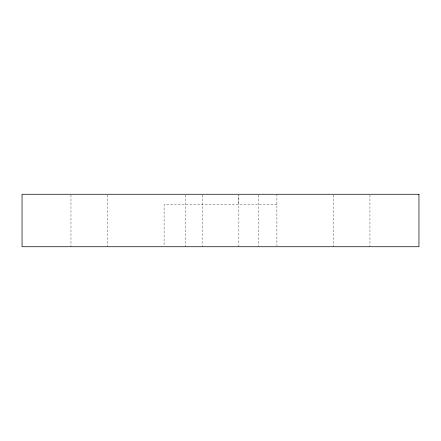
<?xml version="1.0" encoding="UTF-8"?>
<svg xmlns="http://www.w3.org/2000/svg" width="441" height="441" viewBox="0 0 441 441"><rect width="100%" height="100%" fill="white"/><g stroke="black" fill="none" stroke-linecap="round" stroke-linejoin="round"><path stroke-width="0.33" stroke-dasharray="2.21 1.65" d="M276.904 204.762L164.096 204.762L164.096 246.045M369.933 194.95L369.933 246.734M333.396 194.95L333.396 246.734M276.904 194.266L276.904 246.045M258.702 194.95L258.702 246.05M238.862 246.734L238.862 194.95L238.829 204.762M202.171 194.922L202.138 246.734M185.264 194.95L185.264 246.734M107.698 194.95L107.698 246.734M70.973 194.95L70.973 246.734"/><path stroke-width="0.66" d="M418.95 194.266L22.05 194.266L22.05 246.734L418.95 246.734L418.95 194.266"/></g></svg>
